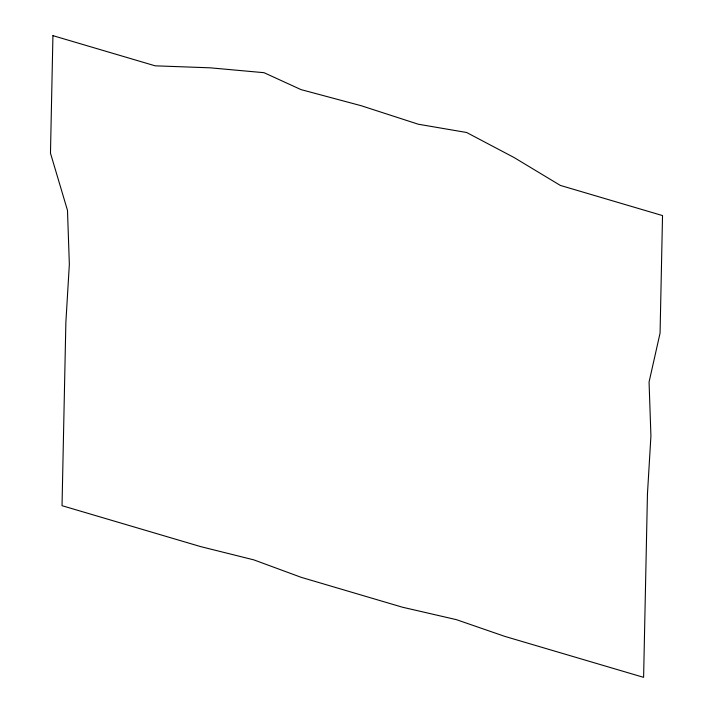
<?xml version="1.0" encoding="UTF-8"?>
<svg xmlns="http://www.w3.org/2000/svg" width="713" height="713" viewBox="0 0 713 713"><rect width="100%" height="100%" fill="white"/><g stroke="black" fill="none" stroke-linecap="round" stroke-linejoin="round"><path stroke-width="1.07" d="M52.931 35.65L50.471 153.17L67.485 210.371L69.348 264.309L65.872 322.329L62.031 505.686L200.861 546.666L253.81 559.865L301.18 577.325L402.48 607.226L456.418 619.659L504.768 636.37L643.607 677.35L647.449 493.993L650.924 435.973L649.062 382.034L660.069 333.105L662.529 215.584L560.338 185.416L514.073 157.528L466.623 132.493L418.273 124.222L361.215 105.729L301.038 89.615L264.015 72.69L210.166 67.824L155.131 65.819L52.931 35.65"/></g></svg>
